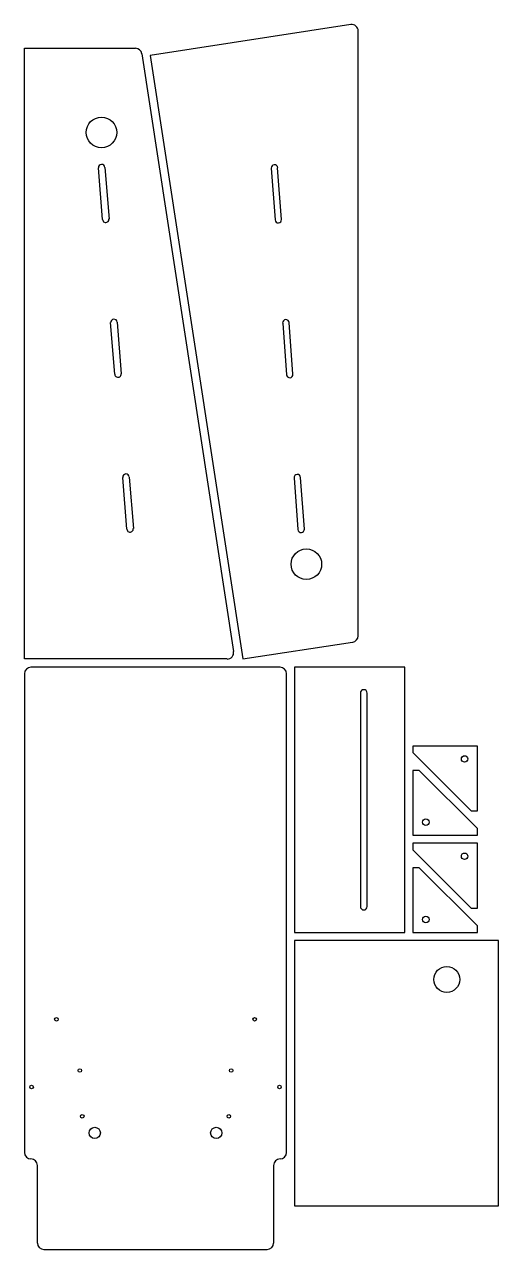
# Model space of a CAD drawing. Header units: millimetres. Extents: x 624 to 1089, y -1770 to -568.
import ezdxf

# ---------------------------------------------------------------- set-up
doc = ezdxf.new("R2010")
doc.units = ezdxf.units.MM

msp = doc.modelspace()

# ---------------------------------------------------------------- linework, layer by layer
at = {"color": 7, "linetype": 'Continuous', "lineweight": 25}
for p, q in [((944, -568.2), (747.3, -598.5)), ((951.3, -1168.1), (951.3, -574.5)), ((623.9, -591.5), (732.7, -591.5)), ((623.9, -1190.9), (623.9, -591.5)), ((739, -596.9), (829.1, -1183.6)), ((747.3, -598.5), (838.3, -1190.9)), ((700.4, -759.6), (696.4, -708.9)), ((702.8, -708.4), (706.8, -759.1)), ((866, -709.2), (869.8, -759.9)), ((876.1, -759.4), (872.3, -708.8)), ((712.4, -911.5), (708.4, -860.8)), ((714.7, -860.3), (718.7, -911)), ((877.3, -861.2), (881, -911.9)), ((887.3, -911.4), (883.6, -860.8)), ((724.3, -1063.4), (720.4, -1012.8)), ((726.7, -1012.3), (730.7, -1062.9)), ((888.5, -1013.2), (892.2, -1063.9)), ((898.6, -1063.4), (894.8, -1012.7)), ((838.3, -1190.9), (945.9, -1174.4)), ((822.8, -1190.9), (623.9, -1190.9)), ((874.7, -1198.9), (630.2, -1198.9)), ((997, -1198.9), (889, -1198.9)), ((889, -1198.9), (889, -1459.3)), ((997, -1459.3), (997, -1198.9)), ((623.9, -1205.3), (623.9, -1675.2)), ((881, -1675.2), (881, -1205.3)), ((953.5, -1224.3), (953.5, -1433.9)), ((960.1, -1433.9), (960.1, -1224.3)), ((1068.5, -1276.3), (1005, -1276.3)), ((1005, -1276.3), (1005, -1282.6)), ((1005, -1282.6), (1062.1, -1339.8)), ((1068.5, -1339.8), (1068.5, -1276.3)), ((1011.3, -1300.3), (1005, -1300.3)), ((1005, -1300.3), (1005, -1363.8)), ((1068.5, -1357.4), (1011.3, -1300.3)), ((1062.1, -1339.8), (1068.5, -1339.8)), ((1068.5, -1363.8), (1068.5, -1357.4)), ((1005, -1363.8), (1068.5, -1363.8)), ((1068.5, -1371.8), (1005, -1371.8)), ((1005, -1371.8), (1005, -1378.1)), ((1005, -1378.1), (1062.1, -1435.3)), ((1068.5, -1435.3), (1068.5, -1371.8)), ((1011.3, -1395.8), (1005, -1395.8)), ((1005, -1395.8), (1005, -1459.3)), ((1068.5, -1452.9), (1011.3, -1395.8)), ((1062.1, -1435.3), (1068.5, -1435.3)), ((1068.5, -1459.3), (1068.5, -1452.9)), ((889, -1459.3), (997, -1459.3)), ((1005, -1459.3), (1068.5, -1459.3)), ((1089.1, -1467.3), (889, -1467.3)), ((889, -1467.3), (889, -1727.6)), ((1089.1, -1727.6), (1089.1, -1467.3)), ((636.6, -1764.1), (636.6, -1687.9)), ((868.3, -1687.9), (868.3, -1764.1)), ((889, -1727.6), (1089.1, -1727.6)), ((642.9, -1770.4), (862, -1770.4))]:
    msp.add_line(p, q, dxfattribs=at)
for centre, radius in [((699.4, -674.1), 15), ((900.5, -1097.9), 15), ((1055.8, -1289), 3.17), ((1017.7, -1351.1), 3.17), ((1055.8, -1384.5), 3.17), ((1017.7, -1446.6), 3.17), ((1038.3, -1505.4), 12.7), ((655.2, -1544.5), 1.76), ((849.7, -1544.5), 1.76), ((678.2, -1594.8), 1.76), ((826.7, -1594.8), 1.76), ((630.8, -1611), 1.76), ((874.1, -1611), 1.76), ((680.5, -1639.7), 1.76), ((824.4, -1639.7), 1.76), ((692.8, -1656.1), 5.56), ((812.1, -1656.1), 5.56)]:
    msp.add_circle(centre, radius, dxfattribs=at)
for centre, radius, start, end in [((945, -574.5), 6.35, 0, 98.7325), ((732.7, -597.9), 6.35, 8.7325, 90), ((699.6, -708.7), 3.18, 4.5, 184.5), ((869.2, -709), 3.18, 4.2325, 184.2325), ((703.6, -759.3), 3.18, 184.5, 4.5), ((872.9, -759.7), 3.18, 184.2325, 4.2325), ((711.6, -860.6), 3.18, 4.5, 184.5), ((880.4, -861), 3.18, 4.2325, 184.2325), ((715.6, -911.2), 3.18, 184.5, 4.5), ((884.2, -911.7), 3.18, 184.2325, 4.2325), ((723.5, -1012.5), 3.18, 4.5, 184.5), ((891.7, -1013), 3.18, 4.2325, 184.2325), ((727.5, -1063.2), 3.18, 184.5, 4.5), ((895.4, -1063.6), 3.18, 184.2325, 4.2325), ((945, -1168.1), 6.35, 278.7325, 0), ((822.8, -1184.6), 6.35, 270, 8.7325), ((630.2, -1205.3), 6.35, 90, 180), ((874.7, -1205.3), 6.35, 0, 90), ((956.8, -1224.3), 3.3, 0, 180), ((956.8, -1433.9), 3.3, 180, 0), ((630.2, -1675.2), 6.35, 180, 270), ((630.2, -1687.9), 6.35, 0, 90), ((874.7, -1687.9), 6.35, 90, 180), ((874.7, -1675.2), 6.35, 270, 0), ((642.9, -1764.1), 6.35, 180, 270), ((862, -1764.1), 6.35, 270, 0)]:
    msp.add_arc(centre, radius, start, end, dxfattribs=at)

doc.saveas('drawing.dxf')
